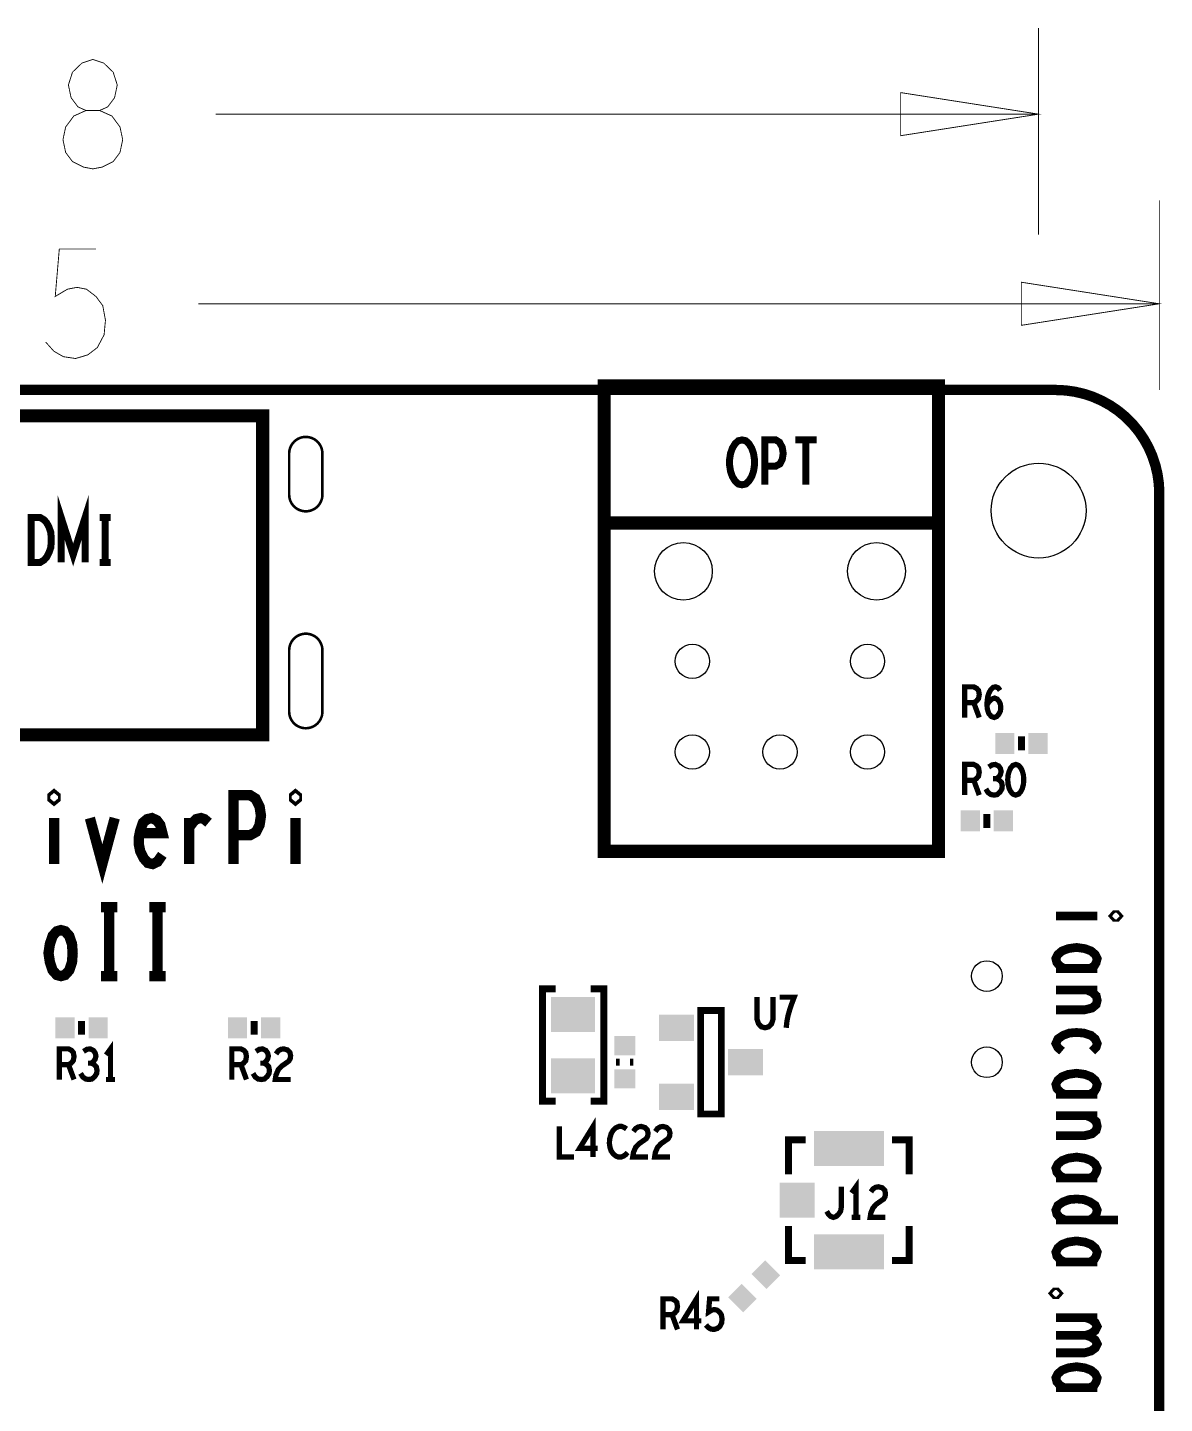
# Model space of a CAD drawing. Extents: x -15 to 76, y -68 to 64.
# Drawn here: x 32.18 to 65.15, y -40.4 to -0.49 of the extents above; entities that cross this region are included whole.
import ezdxf

# ---------------------------------------------------------------- set-up
doc = ezdxf.new("R2010")
doc.units = 0
doc.layers.get('0').update_dxf_attribs({"linetype": 'CONTINUOUS'})
for name, color, linetype in [('BOARD_ART', 7, 'CONTINUOUS'), ('DIMENSION_ART', 2, 'CONTINUOUS'), ('PASTEBOTTOM_ART', 15, 'CONTINUOUS'), ('RECEIVERPIPROII-1-2_DRL', 5, 'CONTINUOUS'), ('RECEIVERPIPROII_ROU', 10, 'CONTINUOUS'), ('SILK_BOTTOM_ART', 6, 'CONTINUOUS')]:
    doc.layers.add(name, color=color, linetype=linetype)

# ---------------------------------------------------------------- blocks, each defined once
blk = doc.blocks.new('ROUND_110')
blk.add_circle((0, 0), 0.445)
blk = doc.blocks.new('ROUND_111')
blk.add_circle((0, 0), 0.495)
blk = doc.blocks.new('ROUND_19')
blk.add_circle((0, 0), 0.838)
blk = doc.blocks.new('ROUND_10')
blk.add_circle((0, 0), 1.375)
blk = doc.blocks.new('RECTANGLE_12')
blk.add_solid([(0.2794, 0.3048), (0.2794, -0.3048), (-0.2794, 0.3048), (-0.2794, -0.3048)])
blk = doc.blocks.new('RECTANGLE_11')
blk.add_solid([(0.3048, 0.2794), (0.3048, -0.2794), (-0.3048, 0.2794), (-0.3048, -0.2794)])
blk = doc.blocks.new('RECTANGLE_14')
blk.add_solid([(1.016, 0.508), (1.016, -0.508), (-1.016, 0.508), (-1.016, -0.508)])
blk = doc.blocks.new('CUSTOM_71')
for points in [[(-0.413092, 0.01796), (-0.01796, 0.413092), (0.377172, 0.01796), (-0.01796, 0.413092)], [(-0.377172, -0.01796), (-0.413092, 0.01796), (0.413092, -0.01796), (0.377172, 0.01796)], [(0.01796, -0.413092), (-0.377172, -0.01796), (0.01796, -0.413092), (0.413092, -0.01796)]]:
    blk.add_solid(points)
blk = doc.blocks.new('SQUARE_16')
blk.add_solid([(0.508, 0.508), (0.508, -0.508), (-0.508, 0.508), (-0.508, -0.508)])
blk = doc.blocks.new('RECTANGLE_17')
blk.add_solid([(0.508, 0.381), (0.508, -0.381), (-0.508, 0.381), (-0.508, -0.381)])
blk = doc.blocks.new('RECTANGLE_21')
blk.add_solid([(0.635, 0.508), (0.635, -0.508), (-0.635, 0.508), (-0.635, -0.508)])

msp = doc.modelspace()

# ---------------------------------------------------------------- linework, layer by layer
at = {"layer": 'BOARD_ART', "const_width": 0.3}
for points in [[(3, -11), (62, -11)], [(65, -14), (65, -18.25)], [(65, -18.25), (65, -59.5)]]:
    msp.add_lwpolyline(points, dxfattribs=at)
msp.add_lwpolyline([(65, -14, 0.4142136), (62, -11)], format="xyb", dxfattribs=at)
at = {"layer": 'DIMENSION_ART', "const_width": 0.0254}
for points in [[(61.5, -6.5), (61.5, -0.5)], [(34.0748, -4.5875), (34.3504, -4.5346), (34.6653, -4.3759), (34.8622, -4.1114), (34.9409, -3.7408), (34.8622, -3.3705), (34.626, -3.053), (34.2716, -2.8941), (33.878, -2.8941), (33.6417, -2.7883), (33.4448, -2.5238), (33.3661, -2.1534), (33.4843, -1.7829), (33.7598, -1.5183), (34.0748, -1.4125), (34.3897, -1.5183), (34.6653, -1.7829), (34.7835, -2.1534), (34.7047, -2.5238), (34.5079, -2.7883), (34.2716, -2.8941), (33.878, -2.8941), (33.5236, -3.053), (33.2874, -3.3705), (33.2087, -3.7408), (33.2874, -4.1114), (33.4843, -4.3759), (33.7992, -4.5346), (34.0748, -4.5875)], [(57.5, -3.625), (61.5, -3), (57.5, -2.375), (57.5, -3.625)], [(37.6371, -3), (61.5, -3)], [(65, -5.5), (65, -11)], [(32.7087, -9.6114), (32.9448, -9.8759), (33.2204, -10.0346), (33.5748, -10.0875), (33.9292, -9.9817), (34.2047, -9.7701), (34.4016, -9.3996), (34.4409, -8.9763), (34.3622, -8.553), (34.1653, -8.2883), (33.8897, -8.0767), (33.6142, -8.0238), (33.3386, -8.0767), (32.9843, -8.2883), (33.1024, -6.9125), (34.1653, -6.9125)], [(61, -9.125), (65, -8.5), (61, -7.875), (61, -9.125)], [(37.1371, -8.5), (65, -8.5)]]:
    msp.add_lwpolyline(points, dxfattribs=at)
at = {"layer": 'RECEIVERPIPROII_ROU', "const_width": 0.075}
for points in [[(40.732, -12.8431, 1), (39.7682, -12.8431)], [(39.7682, -14.0371, 1), (40.732, -14.0371)], [(40.732, -18.5511, 1), (39.7682, -18.5511)], [(39.7682, -20.3291, 1), (40.732, -20.3291)]]:
    msp.add_lwpolyline(points, format="xyb", dxfattribs=at)
for points in [[(39.7682, -14.0371), (39.7682, -12.8431)], [(40.732, -12.8431), (40.732, -14.0371)], [(39.7682, -20.3291), (39.7682, -18.5511)], [(40.732, -18.5511), (40.732, -20.3291)]]:
    msp.add_lwpolyline(points, dxfattribs=at)
at = {"layer": 'SILK_BOTTOM_ART'}
for points, const_width in [([(58.6, -10.88), (58.6, -24.38), (48.9, -24.38), (48.9, -10.88), (58.6, -10.88)], 0.381), ([(39, -11.75), (39, -21), (27, -21), (27, -11.75), (39, -11.75)], 0.381), ([(52.9, -13.75), (52.7933, -13.7283), (52.7, -13.6417), (52.62, -13.5117), (52.5667, -13.36), (52.54, -13.1867), (52.54, -13.0133), (52.5667, -12.84), (52.62, -12.6883), (52.7, -12.5583), (52.7933, -12.4717), (52.9, -12.45), (53.0067, -12.4717), (53.1, -12.5583), (53.18, -12.6883), (53.2333, -12.84), (53.26, -13.0133), (53.26, -13.1867), (53.2333, -13.36), (53.18, -13.5117), (53.1, -13.6417), (53.0067, -13.7283), (52.9, -13.75)], 0.2032), ([(53.5603, -13.75), (53.5603, -12.45), (53.8803, -12.45), (53.987, -12.515), (54.067, -12.6667), (54.0937, -12.84), (54.067, -13.0133), (54.0003, -13.1433), (53.8803, -13.2084), (53.5603, -13.2084)], 0.2032), ([(54.4473, -12.45), (55.0607, -12.45)], 0.2032), ([(54.754, -12.45), (54.754, -13.75)], 0.2032), ([(33.1573, -16), (33.1573, -14.7), (33.504, -15.7833), (33.8507, -14.7), (33.8507, -16)], 0.2032), ([(32.2837, -16), (32.2837, -14.7), (32.5503, -14.7), (32.657, -14.765), (32.737, -14.8517), (32.8037, -14.9816), (32.857, -15.1334), (32.8703, -15.35), (32.857, -15.5667), (32.8037, -15.7184), (32.737, -15.8484), (32.657, -15.935), (32.5503, -16), (32.2837, -16)], 0.2032), ([(34.271, -14.7), (34.591, -14.7)], 0.2032), ([(34.431, -14.7), (34.431, -16)], 0.2032), ([(58.6, -14.86), (48.9, -14.86)], 0.381), ([(34.271, -16), (34.591, -16)], 0.2032), ([(59.3558, -20.5), (59.3558, -19.611), (59.6204, -19.611), (59.7051, -19.6555), (59.758, -19.7147), (59.7792, -19.8333), (59.758, -19.9518), (59.6945, -20.0259), (59.6204, -20.0703), (59.3558, -20.0703)], 0.1524), ([(60.0014, -20.1296), (60.0755, -20.0259), (60.139, -19.9666), (60.2237, -19.937), (60.2978, -19.9666), (60.3507, -20.0259), (60.393, -20.1148), (60.4036, -20.2185), (60.393, -20.3074), (60.3507, -20.3963), (60.2872, -20.4704), (60.2131, -20.5), (60.1284, -20.4704), (60.0543, -20.3815), (60.012, -20.2481), (60.0014, -20.1), (60.0226, -19.9074), (60.0543, -19.8036), (60.1072, -19.6999), (60.1813, -19.6258), (60.2554, -19.611), (60.3295, -19.6406), (60.3824, -19.7147)], 0.1524), ([(59.6204, -20.0703), (59.7792, -20.5)], 0.1524), ([(61, -21.05), (61, -21.45)], 0.2032), ([(59.3558, -22.75), (59.3558, -21.861), (59.6204, -21.861), (59.7051, -21.9055), (59.758, -21.9647), (59.7792, -22.0833), (59.758, -22.2018), (59.6945, -22.2759), (59.6204, -22.3203), (59.3558, -22.3203)], 0.1524), ([(60.2766, -22.2759), (60.3401, -22.2314), (60.393, -22.1574), (60.4142, -22.0684), (60.393, -21.9795), (60.3401, -21.9055), (60.2448, -21.861), (60.1496, -21.8758), (60.0543, -21.9351)], 0.1524), ([(60.8375, -21.861), (60.7528, -21.8906), (60.6893, -21.9647), (60.647, -22.0536), (60.6152, -22.1722), (60.6047, -22.3055), (60.6152, -22.4389), (60.647, -22.5574), (60.6893, -22.6463), (60.7528, -22.7204), (60.8375, -22.75), (60.9222, -22.7204), (60.9857, -22.6463), (61.028, -22.5574), (61.0598, -22.4389), (61.0703, -22.3055), (61.0598, -22.1722), (61.028, -22.0536), (60.9857, -21.9647), (60.9222, -21.8906), (60.8375, -21.861)], 0.1524), ([(59.6204, -22.3203), (59.7792, -22.75)], 0.1524), ([(59.9697, -22.5722), (60.0332, -22.6759), (60.1178, -22.7352), (60.2131, -22.75), (60.2978, -22.7352), (60.3824, -22.6611), (60.4353, -22.5722), (60.4459, -22.4833), (60.4248, -22.3796), (60.3507, -22.3055), (60.2766, -22.2759), (60.1813, -22.2759)], 0.1524), ([(32.95, -22.8834), (32.91, -22.85), (32.91, -22.7833), (32.95, -22.75), (32.99, -22.7833), (32.99, -22.85), (32.95, -22.8834)], 0.3), ([(38.15, -24.75), (38.15, -22.75), (38.63, -22.75), (38.79, -22.85), (38.91, -23.0833), (38.95, -23.35), (38.91, -23.6167), (38.81, -23.8167), (38.63, -23.9167), (38.15, -23.9167)], 0.3), ([(39.95, -22.8834), (39.91, -22.85), (39.91, -22.7833), (39.95, -22.75), (39.99, -22.7833), (39.99, -22.85), (39.95, -22.8834)], 0.3), ([(32.95, -23.4167), (32.95, -24.75)], 0.3), ([(33.99, -23.4167), (34.35, -24.75), (34.71, -23.4167)], 0.3), ([(35.45, -23.85), (36.09, -23.85), (36.03, -23.6167), (35.93, -23.4834), (35.79, -23.4167), (35.65, -23.45), (35.53, -23.55), (35.45, -23.7834), (35.41, -23.9834), (35.41, -24.1833), (35.45, -24.3834), (35.55, -24.5834), (35.67, -24.7167), (35.81, -24.75), (35.95, -24.6833), (36.09, -24.4834)], 0.3), ([(36.87, -23.6833), (36.97, -23.55), (37.07, -23.45), (37.21, -23.4167), (37.31, -23.45), (37.43, -23.55)], 0.3), ([(36.87, -24.75), (36.87, -23.4167)], 0.3), ([(39.95, -23.4167), (39.95, -24.75)], 0.3), ([(60, -23.3), (60, -23.7)], 0.2032), ([(34.31, -26), (34.79, -26)], 0.3), ([(34.55, -26), (34.55, -28)], 0.3), ([(35.71, -26), (36.19, -26)], 0.3), ([(35.95, -26), (35.95, -28)], 0.3), ([(63.2, -26.258), (62, -26.258)], 0.254), ([(63.68, -26.258), (63.71, -26.2241), (63.77, -26.2241), (63.8, -26.258), (63.77, -26.2919), (63.71, -26.2919), (63.68, -26.258)], 0.254), ([(33.15, -28), (33.03, -27.9667), (32.91, -27.8334), (32.83, -27.6), (32.79, -27.3334), (32.83, -27.0667), (32.91, -26.8333), (33.03, -26.7), (33.15, -26.6667), (33.27, -26.7), (33.39, -26.8333), (33.47, -27.0667), (33.49, -27.3334), (33.47, -27.6), (33.39, -27.8334), (33.27, -27.9667), (33.15, -28)], 0.3), ([(62.99, -27.7788), (63.11, -27.7111), (63.17, -27.6095), (63.2, -27.4909), (63.14, -27.3724), (63.02, -27.2708), (62.84, -27.203), (62.6, -27.1692), (62.36, -27.203), (62.18, -27.2708), (62.06, -27.3724), (62, -27.4909), (62.03, -27.6095), (62.12, -27.7111), (62.2399, -27.7788)], 0.254), ([(34.31, -28), (34.79, -28)], 0.3), ([(35.71, -28), (36.19, -28)], 0.3), ([(62, -27.7788), (63.2, -27.7788)], 0.254), ([(47.492, -31.6256), (47.111, -31.6256), (47.111, -28.3744), (47.492, -28.3744)], 0.2032), ([(48.508, -28.3744), (48.889, -28.3744), (48.889, -31.6256), (48.508, -31.6256)], 0.2032), ([(62, -28.4021), (63.2, -28.4021)], 0.254), ([(62.9, -28.4021), (63.05, -28.4699), (63.17, -28.5715), (63.2, -28.7069), (63.17, -28.8255), (63.05, -28.9271), (62.84, -28.9779), (62, -28.9779)], 0.254), ([(53.3347, -28.611), (53.3347, -29.2481), (53.377, -29.3815), (53.4617, -29.4704), (53.5675, -29.5), (53.6733, -29.4704), (53.758, -29.3815), (53.8003, -29.2481), (53.8003, -28.611)], 0.1524), ([(54.1813, -29.5), (54.2025, -29.3074), (54.2343, -29.1444), (54.2766, -28.9962), (54.3295, -28.8333), (54.4142, -28.611), (53.9908, -28.611)], 0.1524), ([(51.7, -29), (51.7, -32), (52.3, -32), (52.3, -29), (51.7, -29)], 0.2), ([(33.75, -29.3), (33.75, -29.7)], 0.2032), ([(38.75, -29.3), (38.75, -29.7)], 0.2032), ([(63.05, -30.1769), (63.17, -30.0584), (63.2, -29.9568), (63.14, -29.8213), (63.02, -29.7197), (62.81, -29.652), (62.6, -29.635), (62.39, -29.652), (62.21, -29.7197), (62.06, -29.8213), (62, -29.9568), (62.06, -30.0753), (62.18, -30.1769)], 0.254), ([(34.5875, -31), (34.5875, -30.111), (34.4605, -30.2888)], 0.1524), ([(33.1058, -31), (33.1058, -30.111), (33.3704, -30.111), (33.4551, -30.1555), (33.508, -30.2147), (33.5292, -30.3333), (33.508, -30.4518), (33.4445, -30.5259), (33.3704, -30.5703), (33.1058, -30.5703)], 0.1524), ([(34.0266, -30.5259), (34.0901, -30.4814), (34.143, -30.4074), (34.1642, -30.3184), (34.143, -30.2295), (34.0901, -30.1555), (33.9948, -30.111), (33.8996, -30.1258), (33.8043, -30.1851)], 0.1524), ([(38.1058, -31), (38.1058, -30.111), (38.3704, -30.111), (38.4551, -30.1555), (38.508, -30.2147), (38.5292, -30.3333), (38.508, -30.4518), (38.4445, -30.5259), (38.3704, -30.5703), (38.1058, -30.5703)], 0.1524), ([(39.0266, -30.5259), (39.0901, -30.4814), (39.143, -30.4074), (39.1642, -30.3184), (39.143, -30.2295), (39.0901, -30.1555), (38.9948, -30.111), (38.8996, -30.1258), (38.8043, -30.1851)], 0.1524), ([(39.3864, -30.2592), (39.4499, -30.1703), (39.524, -30.1258), (39.6087, -30.111), (39.7145, -30.1406), (39.7886, -30.2147), (39.8098, -30.3036), (39.7992, -30.3925), (39.7568, -30.4666), (39.5452, -30.6148), (39.4499, -30.7185), (39.3864, -30.8667), (39.3652, -31), (39.8098, -31)], 0.1524), ([(33.3704, -30.5703), (33.5292, -31)], 0.1524), ([(33.7197, -30.8222), (33.7832, -30.9259), (33.8678, -30.9852), (33.9631, -31), (34.0478, -30.9852), (34.1324, -30.9111), (34.1853, -30.8222), (34.1959, -30.7333), (34.1748, -30.6296), (34.1007, -30.5555), (34.0266, -30.5259), (33.9313, -30.5259)], 0.1524), ([(38.3704, -30.5703), (38.5292, -31)], 0.1524), ([(38.7197, -30.8222), (38.7832, -30.9259), (38.8678, -30.9852), (38.9631, -31), (39.0478, -30.9852), (39.1324, -30.9111), (39.1853, -30.8222), (39.1959, -30.7333), (39.1748, -30.6296), (39.1007, -30.5555), (39.0266, -30.5259), (38.9313, -30.5259)], 0.1524), ([(49.25, -30.5), (49.35, -30.5)], 0.2032), ([(49.65, -30.5), (49.75, -30.5)], 0.2032), ([(62.99, -31.4268), (63.11, -31.3591), (63.17, -31.2575), (63.2, -31.1389), (63.14, -31.0204), (63.02, -30.9188), (62.84, -30.851), (62.6, -30.8172), (62.36, -30.851), (62.18, -30.9188), (62.06, -31.0204), (62, -31.1389), (62.03, -31.2575), (62.12, -31.3591), (62.2399, -31.4268)], 0.254), ([(34.4605, -31), (34.7145, -31)], 0.1524), ([(62, -31.4268), (63.2, -31.4268)], 0.254), ([(62, -32.0501), (63.2, -32.0501)], 0.254), ([(62.9, -32.0501), (63.05, -32.1179), (63.17, -32.2195), (63.2, -32.3549), (63.17, -32.4735), (63.05, -32.5751), (62.84, -32.6259), (62, -32.6259)], 0.254), ([(47.6058, -32.361), (47.6058, -33.25), (48.0292, -33.25)], 0.1524), ([(48.5795, -33.25), (48.5795, -32.361), (48.1879, -32.9981), (48.7171, -32.9981)], 0.1524), ([(49.5503, -32.4351), (49.4868, -32.3906), (49.4128, -32.361), (49.3281, -32.361), (49.2328, -32.4055), (49.1588, -32.4795), (49.1058, -32.5684), (49.0635, -32.7166), (49.0529, -32.85), (49.0741, -32.9833), (49.1058, -33.0722), (49.1693, -33.1611), (49.2434, -33.2204), (49.3175, -33.25), (49.3916, -33.25), (49.4657, -33.2204), (49.5292, -33.1759), (49.5821, -33.1167)], 0.1524), ([(49.7514, -32.5092), (49.8149, -32.4203), (49.889, -32.3758), (49.9737, -32.361), (50.0795, -32.3906), (50.1536, -32.4647), (50.1748, -32.5536), (50.1642, -32.6425), (50.1218, -32.7166), (49.9102, -32.8648), (49.8149, -32.9685), (49.7514, -33.1167), (49.7302, -33.25), (50.1748, -33.25)], 0.1524), ([(50.3864, -32.5092), (50.4499, -32.4203), (50.524, -32.3758), (50.6087, -32.361), (50.7145, -32.3906), (50.7886, -32.4647), (50.8098, -32.5536), (50.7992, -32.6425), (50.7568, -32.7166), (50.5452, -32.8648), (50.4499, -32.9685), (50.3864, -33.1167), (50.3652, -33.25), (50.8098, -33.25)], 0.1524), ([(54.25, -33.75), (54.25, -32.75), (54.75, -32.75)], 0.2032), ([(57.75, -33.75), (57.75, -32.75), (57.25, -32.75)], 0.2032), ([(62.99, -33.8588), (63.11, -33.7911), (63.17, -33.6895), (63.2, -33.5709), (63.14, -33.4524), (63.02, -33.3508), (62.84, -33.283), (62.6, -33.2492), (62.36, -33.283), (62.18, -33.3508), (62.06, -33.4524), (62, -33.5709), (62.03, -33.6895), (62.12, -33.7911), (62.2399, -33.8588)], 0.254), ([(56.2025, -35), (56.2025, -34.111), (56.0755, -34.2888)], 0.1524), ([(62, -33.8588), (63.2, -33.8588)], 0.254), ([(55.3558, -34.8222), (55.4088, -34.9111), (55.4722, -34.9704), (55.5463, -35), (55.631, -34.9704), (55.6945, -34.9111), (55.758, -34.8222), (55.7792, -34.7037), (55.7792, -34.111)], 0.1524), ([(56.6364, -34.2592), (56.6999, -34.1703), (56.774, -34.1258), (56.8587, -34.111), (56.9645, -34.1406), (57.0386, -34.2147), (57.0598, -34.3036), (57.0492, -34.3925), (57.0068, -34.4666), (56.7952, -34.6148), (56.6999, -34.7185), (56.6364, -34.8667), (56.6152, -35), (57.0598, -35)], 0.1524), ([(62.2699, -35.0748), (62.12, -35.0071), (62.03, -34.9055), (62, -34.7869), (62.06, -34.6515), (62.21, -34.5499), (62.39, -34.4821), (62.6, -34.4652), (62.81, -34.4821), (62.99, -34.5499), (63.14, -34.6515), (63.2, -34.7869), (63.17, -34.9055), (63.11, -34.9901), (62.99, -35.0748)], 0.254), ([(56.0755, -35), (56.3295, -35)], 0.1524), ([(63.8, -35.0748), (62, -35.0748)], 0.254), ([(54.25, -35.25), (54.25, -36.25), (54.75, -36.25)], 0.2032), ([(57.75, -35.25), (57.75, -36.25), (57.25, -36.25)], 0.2032), ([(62.99, -36.2908), (63.11, -36.2231), (63.17, -36.1215), (63.2, -36.0029), (63.14, -35.8844), (63.02, -35.7828), (62.84, -35.715), (62.6, -35.6812), (62.36, -35.715), (62.18, -35.7828), (62.06, -35.8844), (62, -36.0029), (62.03, -36.1215), (62.12, -36.2231), (62.2399, -36.2908)], 0.254), ([(62, -36.2908), (63.2, -36.2908)], 0.254), ([(51.5795, -38.25), (51.5795, -37.361), (51.1879, -37.9981), (51.7171, -37.9981)], 0.1524), ([(61.94, -37.202), (61.97, -37.1681), (62.03, -37.1681), (62.06, -37.202), (62.03, -37.2359), (61.97, -37.2359), (61.94, -37.202)], 0.254), ([(50.6058, -38.25), (50.6058, -37.361), (50.8704, -37.361), (50.9551, -37.4055), (51.008, -37.4647), (51.0292, -37.5833), (51.008, -37.7018), (50.9445, -37.7759), (50.8704, -37.8203), (50.6058, -37.8203)], 0.1524), ([(51.8547, -38.1167), (51.9182, -38.1907), (51.9922, -38.2352), (52.0875, -38.25), (52.1828, -38.2204), (52.2568, -38.1611), (52.3098, -38.0574), (52.3203, -37.9389), (52.2992, -37.8203), (52.2462, -37.7462), (52.1722, -37.687), (52.0981, -37.6722), (52.024, -37.687), (51.9288, -37.7462), (51.9605, -37.361), (52.2462, -37.361)], 0.1524), ([(50.8704, -37.8203), (51.0292, -38.25)], 0.1524), ([(62, -37.91), (63.2, -37.91)], 0.254), ([(62.87, -37.91), (63.02, -37.9608), (63.14, -38.0455), (63.2, -38.164), (63.14, -38.2825), (63.02, -38.3672), (62.87, -38.418), (62, -38.418)], 0.254), ([(62.87, -38.418), (63.02, -38.4688), (63.14, -38.5535), (63.2, -38.672), (63.14, -38.7905), (63.02, -38.8752), (62.84, -38.926), (62, -38.926)], 0.254), ([(62.99, -39.9388), (63.11, -39.8711), (63.17, -39.7695), (63.2, -39.6509), (63.14, -39.5324), (63.02, -39.4308), (62.84, -39.363), (62.6, -39.3292), (62.36, -39.363), (62.18, -39.4308), (62.06, -39.5324), (62, -39.6509), (62.03, -39.7695), (62.12, -39.8711), (62.2399, -39.9388)], 0.254), ([(62, -39.9388), (63.2, -39.9388)], 0.254)]:
    msp.add_lwpolyline(points, dxfattribs=dict(at, const_width=const_width))

# ---------------------------------------------------------------- block references
at = {"layer": 'PASTEBOTTOM_ART'}
for name, p in [('RECTANGLE_12', (60.52, -21.25)), ('RECTANGLE_12', (61.48, -21.25)), ('RECTANGLE_12', (59.52, -23.5)), ('RECTANGLE_12', (60.48, -23.5)), ('RECTANGLE_21', (48, -29.111)), ('RECTANGLE_17', (51, -29.5)), ('RECTANGLE_12', (33.27, -29.5)), ('RECTANGLE_12', (34.23, -29.5)), ('RECTANGLE_12', (38.27, -29.5)), ('RECTANGLE_12', (39.23, -29.5)), ('RECTANGLE_11', (49.5, -30.02)), ('RECTANGLE_17', (53, -30.5)), ('RECTANGLE_21', (48, -30.889)), ('RECTANGLE_11', (49.5, -30.98)), ('RECTANGLE_17', (51, -31.5)), ('RECTANGLE_14', (56, -33)), ('SQUARE_16', (54.5, -34.5)), ('RECTANGLE_14', (56, -36)), ('CUSTOM_71', (53.5894, -36.6606)), ('CUSTOM_71', (52.9106, -37.3394))]:
    msp.add_blockref(name, p, dxfattribs=at)
at = {"layer": 'RECEIVERPIPROII-1-2_DRL'}
for name, p in [('ROUND_10', (61.5, -14.5)), ('ROUND_19', (51.2, -16.26)), ('ROUND_19', (56.8, -16.26)), ('ROUND_111', (51.46, -18.87)), ('ROUND_111', (56.54, -18.87)), ('ROUND_111', (51.46, -21.5)), ('ROUND_111', (54, -21.5)), ('ROUND_111', (56.54, -21.5)), ('ROUND_110', (60, -28)), ('ROUND_110', (60, -30.5))]:
    msp.add_blockref(name, p, dxfattribs=at)

doc.saveas('drawing.dxf')
